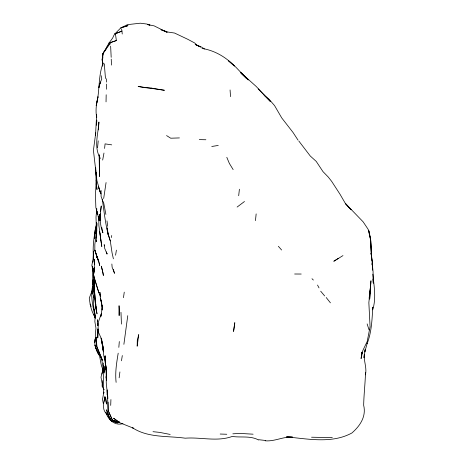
<?xml version="1.0" encoding="UTF-8"?>
<svg xmlns="http://www.w3.org/2000/svg" width="464" height="464" viewBox="0 0 464 464"><rect width="100%" height="100%" fill="white"/><g stroke="black" fill="none" stroke-linecap="round" stroke-linejoin="round"><path stroke-width="0.7" d="M93.444 259.063L93.502 253.849M94.325 238.635L95.625 228.288L96.773 223.167M108.135 402.12L108.124 410.507L112.329 419.943L108.124 410.507L107.52 395.496L106.285 383.096L106.175 370.782L104.789 358.365L105.09 359.722M94.059 295.411L94.215 289.553C95.671 297.61 94.923 305.875 97.028 313.832L94.059 295.411L94.244 280.471M96.547 234.784L96.848 223.631L96.785 226.42M96.251 184.138L97.005 189.457L96.251 184.138L96.176 172.475M96.692 226.832L96.645 232.696L96.738 228.514M96.622 103.611L97.985 96.756C96.413 103.565 95.288 110.502 96.715 117.479L96.628 114.811L95.52 135.552L95.729 132.913L93.426 150.336L96.901 180.542L100.346 192.577M101.14 190.542L101.082 196.411L102.608 200.57L102.242 199.16C104.446 213.167 105.537 227.505 110.299 240.944L107.416 231.617L107.172 228.334M99.522 154.756L99.499 176.517L99.134 155.138M96.773 346.388L102.44 360.348L96.773 346.631L96.454 340.489L96.773 346.388L96.663 343.169M106.036 101.877L106.181 94.772M96.257 181.395L96.28 180.171M95.538 168.038L96.28 175.931M93.89 272.467L94.441 267.305L93.31 275.077L94.552 292.796L96.396 310.567L96.019 307.04M96.257 337.125L96.181 339.915L95.323 333.97L95.973 328.147L94.859 321.627L95.184 315.781L95.352 317.127L93.67 306.571L93.444 295.777L93.479 297.465M92.562 292.082L92.493 294.17L92.597 286.346M100.41 219.298L99.499 214.327C100.253 220.533 100.433 226.879 102.904 232.789L101.778 227.54M98.391 129.914L98.913 121.991C98.24 134.096 93.531 147.192 100.363 158.456M97.457 211.984L97.359 214.588L97.486 211.804M110.699 405.408L110.925 399.55M96.263 179.707L95.456 195.263L95.862 207.594L97.655 213.62L98.774 219.588L98.896 225.597L101.79 246.541L99.586 231.397M106.355 89.25L106.575 84.106M96.292 240.358L96.228 241.75L96.674 230.045M96.732 120.82L96.669 122.125L96.75 120.797M102.44 380.55L102.242 386.315M95.491 230.892L95.625 228.288C93.438 240.039 91.889 252.167 94.639 263.993L94.528 262.589M92.701 284.397L93.02 279.809L92.423 285.633L93.299 291.578L93.189 289.472M94.262 259.446C95.195 265.002 93.31 270.547 93.531 276.063L98.989 293.138L94.302 277.565M365.417 374.152L365.493 372.83C365.185 383.658 363.886 394.423 363.666 405.258C366.403 416.515 360.11 425.824 351.927 432.964C332.056 443.874 307.899 438.921 286.474 436.856L292.482 437.065C283.15 436.508 274.613 441.641 265.205 440.8M92.371 266.174L92.922 284.554M102.77 57.281L102.428 62.333L102.764 66.23M102.915 55.112L102.962 53.47L110.026 43.477L109.713 42.845L108.999 43.088L106.656 47.177M100.45 213.846L99.98 220.794L100.154 214.942L101.251 205.946L100.589 211.764M96.558 211.306L96.373 213.95L96.767 208.765L96.013 217.135L96.442 232.128L94.847 244.296L94.836 250.166L98.252 260.356L96.628 256.186L97.237 257.74L97.017 256.372M96.442 232.128L96.628 229.483L96.199 235.318M96.628 222.453L96.384 225.695L96.703 223.793M118.83 347.362L119.312 341.533M96.118 237.974L96.292 235.892M96.413 234.5L96.767 230.335M96.303 125.303L96.767 120.124M97.573 147.691L98.229 140.87M92.841 284.832L93.049 282.75M92.87 284.461L93.003 283.168M93.972 269.259L93.699 271.892L93.74 268.685L93.948 272.612M255.455 220.632L256.157 213.91M93.479 251.221L93.009 259.538L91.855 265.309L93.542 273.279M104.591 148.445L105.079 143.875L111.731 144.861M104.278 401.261L104.968 396.587C103.756 403.013 101.361 409.979 107.538 414.706L105.902 412.421C108.077 419.781 114.915 426.022 122.972 423.62M238.682 195.738L239.401 189.225M102.991 64.264L103.141 62.947C97.863 76.688 100.085 91.669 96.135 105.688M94.128 270.524L94.441 267.943M103.594 365.684L102.851 371.496L103.594 365.684L103.942 372.145L104.035 366.282L103.478 378.531L103.675 393.507L103.907 392.092L102.492 399.278L103.35 403.663M119.144 377.841L119.909 371.937M123.882 344.334L127.768 315.671M365.423 374.831C367.082 368.068 363.753 361.439 364.281 354.56L364.025 357.75L365.197 349.462M361.914 352.536L361.543 355.233L361.908 352.652M102.962 53.47L102.167 59.096L102.428 62.333L103.014 53.673M123.465 297.691L124.259 292.146M118.192 353.179C116.615 362.819 114.973 372.592 116.122 382.371M103.669 198.517L106.076 182.538M361.978 352.077L361.062 358.614L362.918 350.337L367.192 341.51L370.081 326.795L368.851 302.65L370.411 287.262L369.141 298.201M121.487 360.789L122.305 355.546M365.197 349.404L364.791 351.944L367.204 343.348M92.835 262.183L93.055 260.803M93.276 259.428L93.502 258.048M103.982 153.045L102.666 160.057M115.577 255.212L116.406 250.137M101.378 313.85L100.914 316.378L102.231 307.406L102.005 304.813M95.804 337.322C93.287 343.679 96.013 350.297 99.476 355.662M92.545 286.392C90.323 296.803 93.171 307.62 95.282 317.846L94.389 315.16L95.433 317.817M95.358 232.278L95.091 233.56L95.074 230.347L96.802 223.515M111.296 237.562L111.743 235.474M102.034 382.91L101.001 377.215L103.292 368.236L101.941 374.083M372.691 309.83C376.403 298.236 374.013 285.975 372.841 274.149M372.372 309.105L372.812 307.191C372.018 319.447 371.687 332.079 367.105 343.662M95.77 338.413L94.778 342.449L94.992 339.254L95.955 337.421M99.482 85.84L98.861 87.742L99.308 85.127L101.749 78.903L101.152 75.638M100.096 83.932L100.717 82.029M105.38 50.837L106.447 47.711L109.098 44.724M101.494 313.217L98.385 322.039L97.927 331.087L100.688 337.189L102.254 343.198L101.512 339.921L103.582 351.834L102.126 342.084M92.174 290.522L89.285 298.108C90.086 304.535 91.199 311.402 95.021 316.802M114.074 34.945L112.653 38.036L108.999 43.088L116.383 40.548L115.49 34.417L114.666 34.087L121.951 31.071L121.568 28.843M106.447 47.711L103.136 53.308L104.974 50.251M114.666 34.087L121.052 27.643L128.012 25.653L120.773 27.973L127.467 24.644L140.372 23.2L146.949 24.053L149.959 25.102L147.564 24.575L154.089 25.851L167.156 32.323L160.95 29.679L168.009 32.068L174.574 33.048L187.81 39.307L194.694 42.99L196.91 45.112L200.593 47.021L195.182 44.445L201.521 47.084L204.502 48.964M237.116 207.06L244.487 201.504M338.268 258.419L333.802 261.261L342.971 255.6M114.886 33.878L121.951 31.071L122.241 34.017M108.999 43.088L116.383 40.548M211.752 146.485L218.254 145.435M232.835 433.828L239.871 433.399L253.089 434.188M179.423 137.924L170.723 138.214L166.559 135.575M294.64 274.004L301.217 274.038M199.288 139.612L205.877 139.751M311.547 437.221L332.299 437.633M220.185 434.037L226.78 434.258M119.48 422.199L111.795 421.15L109.817 419.178L108.025 415.814L110.548 420.303L106.471 409.811L109.817 419.178L111.209 420.465M119.521 422.217L111.482 420.918L108.547 416.417L107.561 413.117L108.466 414.92M119.689 422.211L118.366 422.089L119.666 422.379M153.004 431.682L159.633 432.384L170.172 434.443M258.877 439.739L265.512 440.469M202.02 48.471C214.24 50.315 225.864 57.002 234.308 65.952L228.52 60.79L235.793 67.1L246.297 78.143L240.648 72.541M118.401 421.898L112.607 420.169L119.393 422.385L113.541 418.215L119.642 422.675L133.313 428.133L132.368 427.68C148.033 438.051 167.452 435.708 185.211 438.19C200.854 436.966 217.065 441.989 232.244 436.438C241.083 437.79 250.398 435.487 258.616 440.005M113.117 421.202L117.572 422.93L111.482 420.918L109.974 417.919M240.723 72.825L248.153 79.82M241.292 73.347L248.263 79.947M240.619 72.494L256.157 86.426L270.419 101.523L264.115 95.178L269.05 99.255L274.56 105.595L281.741 117.937L293.022 132.466L298.039 140.134M311.994 278.713L313.368 280.047M264.596 95.451L258.239 89.03L258.784 89.604M278.365 246.297L281.602 250.009M320.688 291.183L324.643 295.928M298.862 141.073L310.265 156.003L316.239 161.42L322.967 171.593L328.234 177.01L331.69 181.407L340.013 194.242L345.512 203.69L351.144 209.745L345.303 203.383L363.126 221.821L367.766 228.758L369.054 231.072L370.91 241.321L371.357 255.107M326.204 297.523L330.42 302.847M102.277 386.727L104.214 389.783M229.349 163.409L233.154 169.604M102.904 201.277L103.623 202.49L105.879 214.426M94.807 316.123L93.786 314.401L95.242 318.275M317.527 285.047L319.017 287.895M99.412 354.861L97.811 351.793C101.094 357.425 99.789 364.426 103.373 369.924M106.366 251.9L107.027 253.965L104.516 247.88L104.191 244.638L104.545 245.908M90.074 304.048L91.176 306.489M101.773 358.84L100.398 355.778L101.61 359.09L103.269 368.317M100.508 295.933L99.766 294.182L100.549 296.885M226.809 157.325L229.181 163.015M96.582 349.154L98.71 354.525L97.046 351.173L94.952 345.007L95.857 348.412M99.076 262.264L97.788 258.744L99.743 265.536L99.209 262.92M100.99 193.894L98.351 186.54L100.601 193.157M110.026 43.477L110.229 44.057M106.604 252.642L107.027 253.965M367.128 323.889L369.06 329.921M105.195 360.406C102.654 354.769 103.756 348.51 102.184 342.635L103.234 347.942M113.332 269.34L114.527 273.325L112.126 267.247L111.865 264.01M100.282 295.417L99.899 292.25L100.346 298.161L101.773 303.491L100.647 298.915L102.231 307.406L102.144 310.056L101.97 304.819M93.937 276.196L93.386 274.137L94.418 278.383L94.349 276.979M102.718 271.544L101.32 266.22L102.718 271.562M113.39 258.825L112.056 252.839L110.322 241.089M96.251 181.001L95.944 172.544M102.817 65.059L102.59 63.997L102.782 65.366M94.453 293.091L93.589 288.944L94.146 292.204L93.705 283.086L94.146 292.204M102.19 269.509L103.391 275.483L102.892 272.229M104.562 356.81L105.119 359.652M104.307 63.788L105.322 76.595L105.757 78.439L106.355 79.019L106.627 82.082M100.085 217.593L100.45 219.576M110.635 46.145L111.18 57.327M102.741 62.831L102.173 59.415L102.724 65.018M371.299 255.113L370.991 253.158L372.505 261.731L372.604 270.222M97.666 321.755L97.376 319.737L97.834 325.647L97.782 323.066M101.697 339.335L101.889 340.704M106.471 379.349L106.094 376.652L106.523 380.602M98.327 216.334L98.896 220.464M103.368 348.603L103.663 350.726M95.329 317.057L94.25 309.273L94.633 312.521L94.557 311.118M106.987 220.905L107.718 226.328M107.265 227.83L107.457 229.245M107.648 230.66L108.216 234.9L107.416 231.617L107.201 228.108M102.086 342.067L102.271 343.482M102.463 344.897L103.31 351.26L101.193 338.036M100.763 240.584L100.207 233.827M104.203 372.952L103.495 363.022M95.491 302.105L95.793 304.923M372.841 278.951L373.288 283.185L373.068 271.417L371.403 255.763L370.893 243.977L370.347 238.061L368.636 230.724L370.434 239.465M94.215 289.553L94.552 292.796L94.204 280.418M230.074 89.952L230.538 96.651M105.786 365.301L106.494 375.567M107.886 398.622L107.294 390.166M94.528 262.792L94.639 263.993L94.528 262.699M94.302 259.77L94.412 261.18M96.732 187.566L96.558 184.028M370.516 240.868L371.792 260.316M121.446 324.092L120.982 312.313M93.815 272.327L93.89 273.731M95.451 302.052L95.729 307.296L95.601 302.395M111.505 65.093L111.232 59.125M105.247 357.843L105.171 355.743L104.951 358.939L105.496 364.855L105.322 359.948M371.902 263.587L371.948 264.898M95.723 167.997L95.787 170.578M93.502 257.903L93.45 255.803L93.502 258.378M94.233 283.684L94.291 286.903L94.215 280.604M102.196 383.183L102.225 386.582M107.271 390.137L107.219 394.916L107.288 390.114M119.248 309.639L119.138 315.595L119.062 305.724L119.248 309.639M137.292 340.385L137.182 346.196L138.724 334.608L137.292 340.385M97.898 332.079L97.765 337.937L98.032 328.872L97.898 332.079M370.945 280.882L369.698 298.949L370.945 280.882M234.79 322.77L233.578 331.337L234.79 322.77M151.339 88.09L144.698 87.65L138.162 86.455L164.436 90.283L151.339 88.09M97.869 259.504L94.836 250.166L97.869 259.504M106.436 403.935L105.548 397.433L106.436 403.935M105.983 367.552L105.78 365.609L106.244 370.237L105.983 367.552"/></g></svg>
